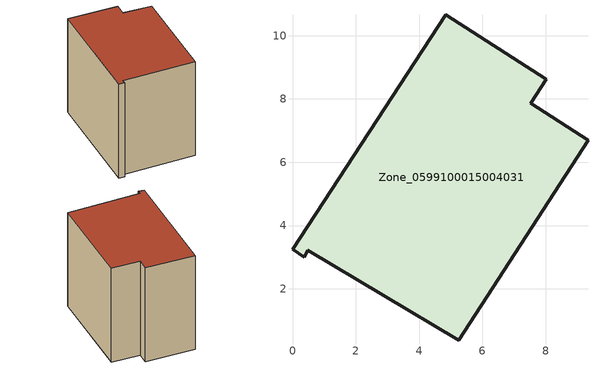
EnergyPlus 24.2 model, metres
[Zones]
Zone_0599100015004031
 floor ground (C_G): 9.34,6.69 5.26,0.37 0.49,3.22 0.37,3 0,3.24 4.84,10.67 8.02,8.62 7.53,7.87 z0.82
 wall outside (C_F): 7.53,7.87 8.02,8.62 4.84,10.67 0,3.24 0.37,3 0.49,3.22 5.26,0.37 9.34,6.69 7.53,7.87 z0.82:8.67
 roof outside (C_R): 5.26,0.37 9.34,6.69 7.53,7.87 8.02,8.62 4.84,10.67 0,3.24 0.37,3 0.49,3.22 z8.67
[BUILDING]
Pand.0599100015004031: North Axis=0; Terrain=City; Loads Convergence Tolerance Value=0.04; Temperature Convergence Tolerance Value=0.4; Solar Distribution=FullExterior; Maximum Number of Warmup Days=25; Minimum Number of Warmup Days=1
[Site:Location]
Rotterdam.The.Hague.AP_ZH_NLD Design_Conditions: Latitude=51.96; Longitude=4.45; Time Zone=1; Elevation=-4.5
[SITE:GROUNDTEMPERATURE:BUILDINGSURFACE]
18, 18, 18, 18, 18, 18, 18, 18, 18, 18, 18, 18
[MATERIAL] Thermal Absorptance=0.9; Solar Absorptance=0.7; Visible Absorptance=0.7
Name | Roughness | Thickness | Conductivity | Density | Specific Heat
G.TI.1965-1974 | MediumSmooth | 0.15 | 0.882353 | 540 | 1210
F.TI.1965-1974 | Rough | 0.3 | 0.697674 | 1920 | 840
R.TI.1965-1974 | MediumRough | 0.2 | 0.232558 | 1500 | 1000
[CONSTRUCTION]
C_G: G.TI.1965-1974
C_F: F.TI.1965-1974
C_R: R.TI.1965-1974
[ZONE]
Zone_0599100015004031: Type=1; Multiplier=1; Ceiling Height=Autocalculate; Volume=Autocalculate; Floor Area=autocalculate; Part of Total Floor Area=Yes
[ZONEINFILTRATION:DESIGNFLOWRATE]
Infil_Zone_0599100015004031: Zone or ZoneList or Space or SpaceList=Zone_0599100015004031; Schedule=AlwaysOn; Design Flow Rate Calculation Method=Flow/Area; Flow Rate per Floor Area=0.003; Constant Term Coefficient=1; Temperature Term Coefficient=0; Velocity Term Coefficient=0; Velocity Squared Term Coefficient=0
[HVACTEMPLATE:ZONE:IDEALLOADSAIRSYSTEM]
Zone_0599100015004031: Maximum Heating Supply Air Temperature=50; Minimum Cooling Supply Air Temperature=13; Maximum Heating Supply Air Humidity Ratio=0.0156; Minimum Cooling Supply Air Humidity Ratio=0.0077; Heating Limit=NoLimit; Cooling Limit=NoLimit; Dehumidification Control Type=ConstantSensibleHeatRatio; Cooling Sensible Heat Ratio=0.7; Dehumidification Setpoint=60; Humidification Control Type=None; Humidification Setpoint=30; Outdoor Air Method=None; Outdoor Air Flow Rate per Person=0.00944; Outdoor Air Flow Rate per Zone Floor Area=0; Outdoor Air Flow Rate per Zone=0; Demand Controlled Ventilation Type=None; Outdoor Air Economizer Type=NoEconomizer; Heat Recovery Type=None; Sensible Heat Recovery Effectiveness=0.7; Latent Heat Recovery Effectiveness=0.65
[ZONECONTROL:THERMOSTAT]
ThermostatControl_Zone_0599100015004031: Zone or ZoneList=Zone_0599100015004031; Control Type Schedule=DualSetpointControlType; Control 1=Thermostat_Zone_0599100015004031; Temperature Difference Between Cutout And Setpoint=0
[THERMOSTATSETPOINT:DUALSETPOINT]
Thermostat_Zone_0599100015004031: Heating Setpoint Temperature Schedule=HeatingSetpoint_Zone_0599100015004031; Cooling Setpoint Temperature Schedule=CoolingSetpoint_Zone_0599100015004031
[SCHEDULE:COMPACT]
HeatingSetpoint_Zone_0599100015004031: Through: 12/31, For: AllDays, Until: 24:00, 21
CoolingSetpoint_Zone_0599100015004031: Through: 12/31, For: AllDays, Until: 24:00, 24
DualSetpointControlType: Through: 12/31, For: AllDays, Until: 24:00, 4
AlwaysOn: Through: 12/31, For: AllDays, Until: 24:00, 1
